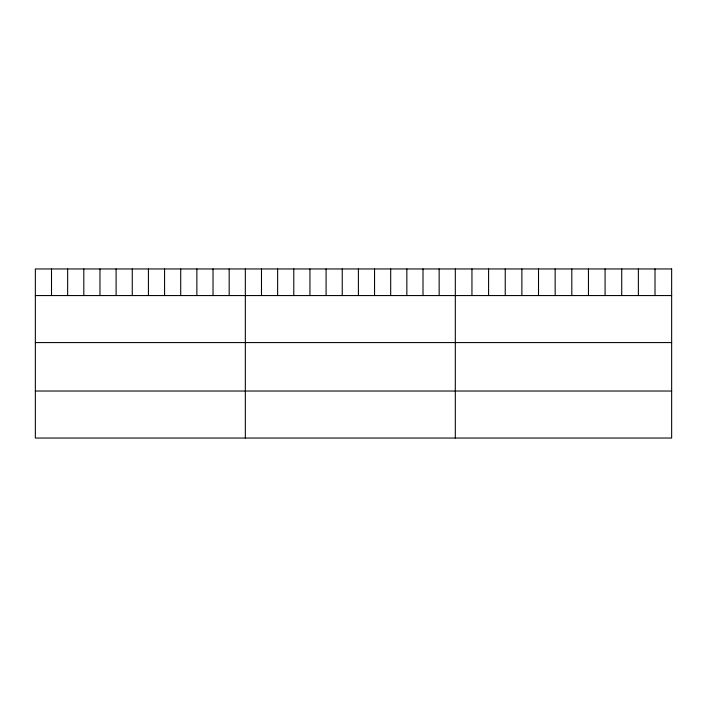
<?xml version="1.0" encoding="UTF-8"?>
<svg xmlns="http://www.w3.org/2000/svg" width="707" height="707" viewBox="0 0 707 707"><rect width="100%" height="100%" fill="white"/><g stroke="black" fill="none" stroke-linecap="round" stroke-linejoin="round"><path stroke-width="1.06" d="M35.35 295.561L671.65 295.561M35.35 342.577L671.65 342.577M35.35 391.024L671.65 391.024M655.009 268.96L655.009 295.561M638.368 268.96L638.368 295.561M621.727 268.96L621.727 295.561M605.086 268.96L605.086 295.561M588.445 268.96L588.445 295.561M571.804 268.96L571.804 295.561M555.154 268.96L555.154 295.561M538.513 268.96L538.513 295.561M521.872 268.96L521.872 295.561M505.231 268.96L505.231 295.561M488.59 268.96L488.59 295.561M471.949 268.96L471.949 295.561M455.308 268.96L455.308 438.04M439.153 268.96L439.153 295.561M423.007 268.96L423.007 295.561M406.852 268.96L406.852 295.561M390.697 268.96L390.697 295.561M374.551 268.96L374.551 295.561M358.396 268.96L358.396 295.561M342.241 268.96L342.241 295.561M326.086 268.96L326.086 295.561M309.94 268.96L309.94 295.561M293.785 268.96L293.785 295.561M277.63 268.96L277.63 295.561M261.484 268.96L261.484 295.561M245.329 268.96L245.329 438.04M229.174 268.96L229.174 295.561M213.028 268.96L213.028 295.561M196.873 268.96L196.873 295.561M180.718 268.96L180.718 295.561M164.572 268.96L164.572 295.561M148.417 268.96L148.417 295.561M132.262 268.96L132.262 295.561M116.107 268.96L116.107 295.561M99.961 268.96L99.961 295.561M83.806 268.96L83.806 295.561M67.651 268.96L67.651 295.561M51.505 268.96L51.505 295.561M671.65 268.96L35.35 268.96L35.35 438.04L671.65 438.04L671.65 268.96"/></g></svg>
